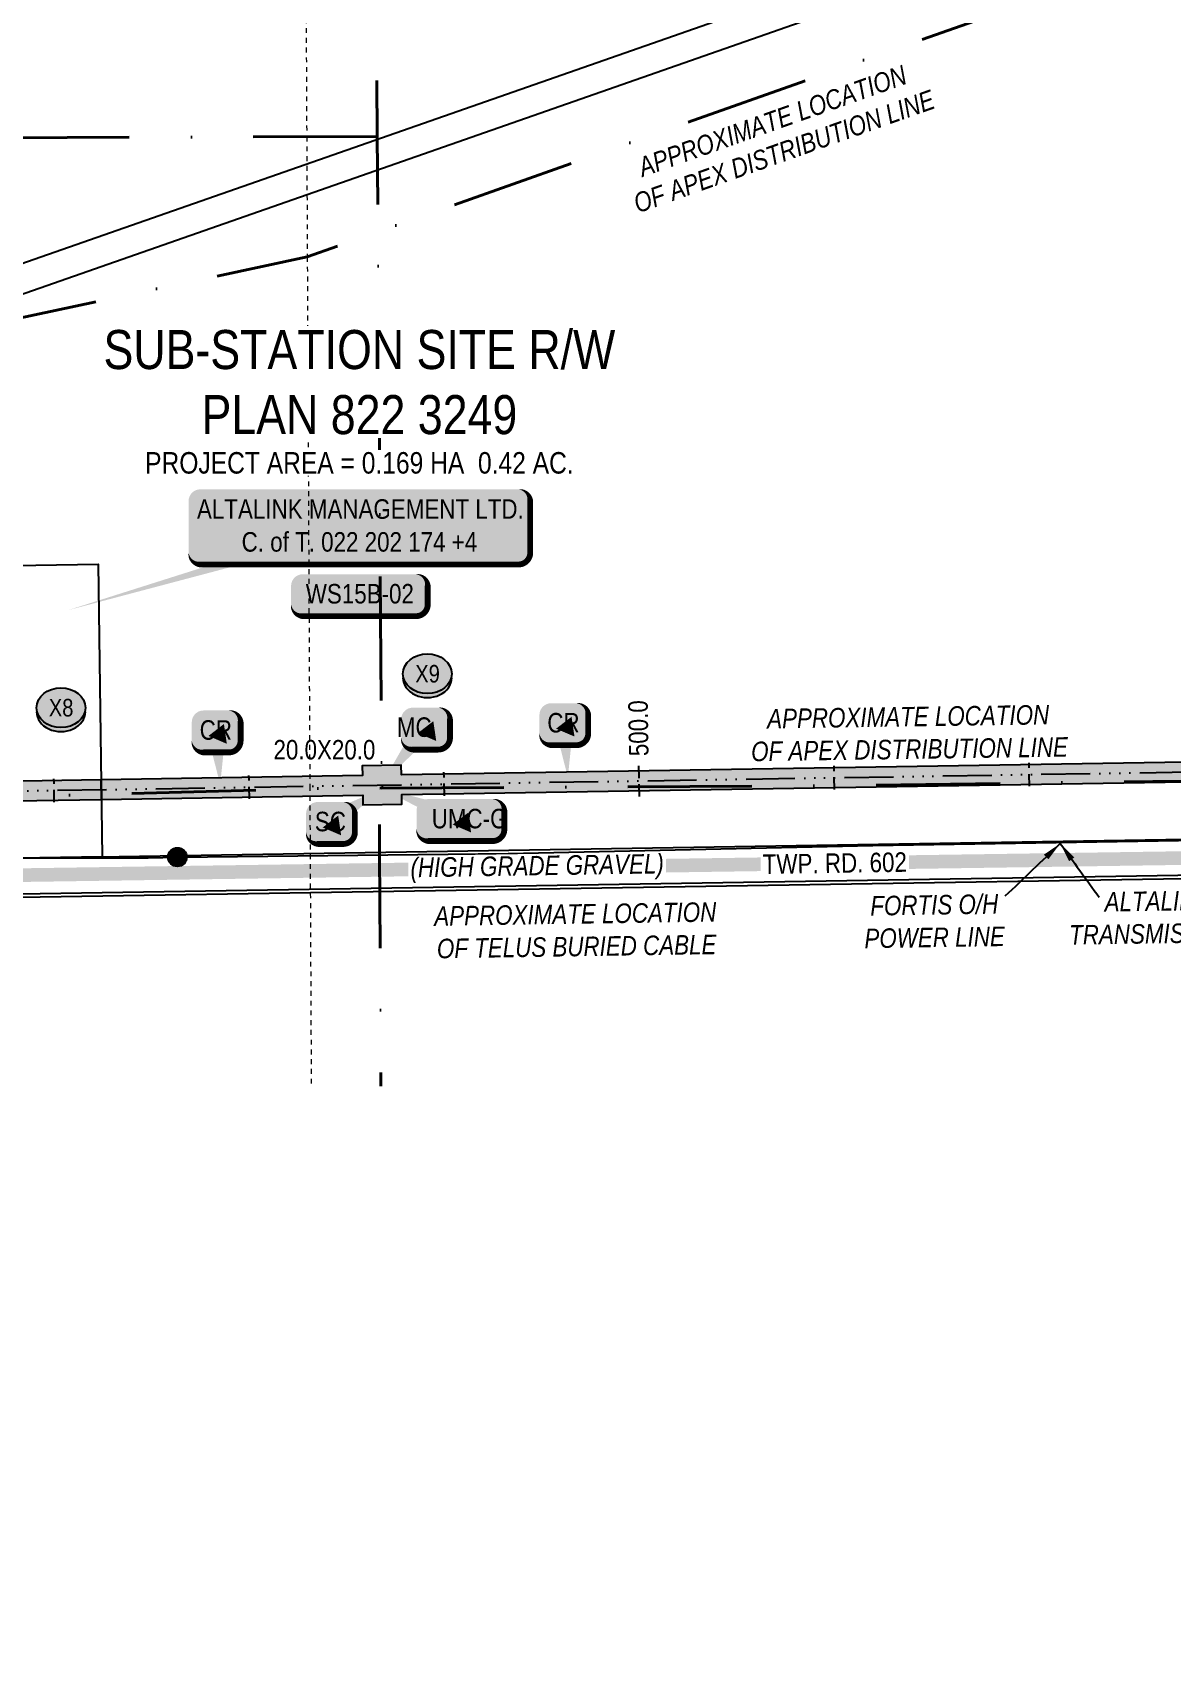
# Model space of a CAD drawing. Extents: x 72365 to 80261, y 6000112 to 6008999.
# Drawn here: x 73470 to 74053, y 6001463 to 6002304 of the extents above; entities that cross this region are included whole.
import ezdxf
from ezdxf.enums import TextEntityAlignment as Align

# ---------------------------------------------------------------- set-up
doc = ezdxf.new("R2010")
doc.units = 0
doc.header["$LTSCALE"] = 5
for name, pattern in [('COOP2', [10, 5, -1, 0, -1, 0, -1, 0, -1, 0, -1]), ('DASHDOT', [25.4, 12.7, -6.35, 0, -6.35]), ('foc-ABD', [1, 0.5, -0.5]), ('foc-TIELINE', [1.875, 1.25, -0.625])]:
    doc.linetypes.add(name, pattern=pattern)
for name, color, linetype in [('AS-OWNER', 7, 'Continuous'), ('AS-POWER', 104, 'foc-POWER'), ('AS-POWER-EXISTING-PP', 72, 'Continuous'), ('AS-POWER-T', 104, 'Continuous'), ('AS-ROADS', 254, 'Continuous'), ('AS-TELEPHONE', 224, 'foc-TEL'), ('AS-TELEPHONE-T', 224, 'Continuous'), ('C-RW', 13, 'Continuous'), ('C-SYMBOL', 7, 'Continuous'), ('F-RW', 190, 'Continuous'), ('L-AREAREQUIRED', 7, 'Continuous'), ('L-ROAD-T', 7, 'Continuous'), ('L-SEC', 7, 'Continuous'), ('P-APEX RECON PAY ITEMS', 240, 'Continuous'), ('P-APEX RECON-10m BUFFER', 51, 'COOP2'), ('P-APEX RECON-LINE LIST', 240, 'Continuous'), ('P-APEX RECON-URBAN', 30, 'COOP2'), ('P-APEX RECON-WORK AREA', 104, 'Continuous'), ('P-BUFFER-PURPLE', 187, 'foc-TIELINE'), ('P-BUFFER-PURPLE-T', 187, 'Continuous'), ('P-CROSSINGS', 250, 'Continuous')]:
    doc.layers.add(name, color=color, linetype=linetype)
for name, color, linetype, lineweight in [('AS-RECON EXISTING', 151, 'DASHDOT', 40), ('EXISTING PIPE ABD', 113, 'foc-ABD', 13), ('P-APEX RECON-TWS-T', 104, 'Continuous', 9), ('T-TEXT', 48, 'Continuous', 18)]:
    doc.layers.add(name, color=color, linetype=linetype, lineweight=lineweight)
doc.layers.add('AS-RECON EXISTING-T', color=7, linetype='Continuous', true_color=0x7abdff)
doc.styles.add('100L', font='ARIALN.TTF', dxfattribs={"height": 2})
doc.styles.add('175L', font='ARIALN.TTF', dxfattribs={"height": 20})
doc.styles.add('80', font='ARIALN.TTF', dxfattribs={"height": 10})
doc.styles.add('80CG', font='ARIALN.TTF', dxfattribs={"height": 10})
doc.styles.add('80L', font='ARIALN.TTF', dxfattribs={"height": 10})
doc.styles.add('80LS', font='ARIALNI.TTF', dxfattribs={"height": 10})
doc.styles.add('Crossing', font='ARIALN.TTF', dxfattribs={"height": 10})
doc.styles.add('foc-LtypeFont', font='ARIALN.TTF', dxfattribs={"height": 7.35})
doc.linetypes.add('foc-POWER', pattern='A,6,-1,["P",foc-LtypeFont,S=0.2,R=0,X=-0.625,Y=-0.75],-1.24,4', length=12.24)
doc.linetypes.add('foc-TEL', pattern='A,2,-1,["T",foc-LtypeFont,S=0.2,R=0,X=-0.425,Y=-0.75],-1.24,8', length=12.24)
doc.dimstyles.new('Compass 5 000', dxfattribs={"dimscale": 5, "dimtxt": 9, "dimasz": 2, "dimexe": 0.2, "dimexo": 0.0625, "dimgap": 0.5, "dimtad": 0, "dimtih": 1, "dimtoh": 1, "dimzin": 0, "dimdsep": 46, "dimtxsty": '80CG', "dimcen": 0.1, "dimse1": 1, "dimse2": 1, "dimclrd": 256, "dimclrt": 256, "dimaunit": 1, "dimadec": 4, "dimazin": 0, "dimtfac": 0.06, "dimtofl": 0, "dimtmove": 0, "dimatfit": 1, "dimfxl": 0.2, "dimtolj": 1, "dimtzin": 0, "dimlwd": -1, "dimarcsym": 0})

# ---------------------------------------------------------------- blocks, each defined once
blk = doc.blocks.new('*U1120')
at = {"true_color": 0xffffa8}
h = blk.add_hatch(color=51, dxfattribs=at)
edge = h.paths.add_edge_path()
edge.add_line((-6.5, -11.5), (6.5, -11.5))
edge.add_arc((6.5, -5.5), 6, 270, 360)
edge.add_line((12.5, -5.5), (12.5, 4))
edge.add_arc((6.5, 4), 6, 0, 90)
edge.add_line((6.5, 10), (-6.5, 10))
edge.add_arc((-6.5, 4), 6, 90, 180)
edge.add_line((-12.5, 4), (-12.5, -5.5))
edge.add_arc((-6.5, -5.5), 6, 180, 270)
at = {"color": 240, "flags": 128}
blk.add_lwpolyline([(-6.5, -11.5, 3, 3, 0), (6.5, -11.5, 3, 3, 0.414214), (12.5, -5.5, 3, 3, 0), (12.5, 4, 3, 0, 0.414214), (6.5, 10, 0, 0, 0), (-6.5, 10, 0, 0, 0.414214), (-12.5, 4, 0, 0, 0), (-12.5, -5.5, 0, 3, 0.414214)], format="xyseb", close=True, dxfattribs=at)
for points in [[(2.06, -27.98, 0, 10, 0), (0, 0, 5, 5, 0)], [(5.45, -7.08, 0, 10, 0), (0, 0, 5, 5, 0)]]:
    blk.add_lwpolyline(points, format="xyseb", dxfattribs=at)
at = {"color": 4, "style": '80'}
blk.add_attdef('OTHER_001', (-14.7, -5), '', height=10, dxfattribs=at)
blk = doc.blocks.new('*U1124')
at = {"true_color": 0xffffa8}
h = blk.add_hatch(color=51, dxfattribs=at)
edge = h.paths.add_edge_path()
edge.add_line((-6.5, -11.5), (6.5, -11.5))
edge.add_arc((6.5, -5.5), 6, 270, 360)
edge.add_line((12.5, -5.5), (12.5, 4))
edge.add_arc((6.5, 4), 6, 0, 90)
edge.add_line((6.5, 10), (-6.5, 10))
edge.add_arc((-6.5, 4), 6, 90, 180)
edge.add_line((-12.5, 4), (-12.5, -5.5))
edge.add_arc((-6.5, -5.5), 6, 180, 270)
at = {"color": 240, "flags": 128}
blk.add_lwpolyline([(-6.5, -11.5, 3, 3, 0), (6.5, -11.5, 3, 3, 0.414214), (12.5, -5.5, 3, 3, 0), (12.5, 4, 3, 0, 0.414214), (6.5, 10, 0, 0, 0), (-6.5, 10, 0, 0, 0.414214), (-12.5, 4, 0, 0, 0), (-12.5, -5.5, 0, 3, 0.414214)], format="xyseb", close=True, dxfattribs=at)
for points in [[(-22.78, -29.72, 0, 10, 0), (0, 0, 5, 5, 0)], [(5.45, -7.08, 0, 10, 0), (0, 0, 5, 5, 0)]]:
    blk.add_lwpolyline(points, format="xyseb", dxfattribs=at)
at = {"color": 4, "style": '80'}
blk.add_attdef('OTHER_001', (-14.7, -5), '', height=10, dxfattribs=at)
blk = doc.blocks.new('*U1125')
at = {"true_color": 0xffffa8}
h = blk.add_hatch(color=51, dxfattribs=at)
edge = h.paths.add_edge_path()
edge.add_line((-16.5, -11.5), (16.5, -11.5))
edge.add_arc((16.5, -5.5), 6, 270, 360)
edge.add_line((22.5, -5.5), (22.5, 4))
edge.add_arc((16.5, 4), 6, 0, 90)
edge.add_line((16.5, 10), (-16.5, 10))
edge.add_arc((-16.5, 4), 6, 90, 180)
edge.add_line((-22.5, 4), (-22.5, -5.5))
edge.add_arc((-16.5, -5.5), 6, 180, 270)
at = {"color": 240, "flags": 128}
for points in [[(-40.29, 15.55, 0, 10, 0), (0, 0, 5, 5, 0)], [(5.45, -7.08, 0, 10, 0), (0, 0, 5, 5, 0)]]:
    blk.add_lwpolyline(points, format="xyseb", dxfattribs=at)
blk.add_lwpolyline([(-16.5, -11.5, 3, 3, 0), (16.5, -11.5, 3, 3, 0.414214), (22.5, -5.5, 3, 3, 0), (22.5, 4, 3, 0, 0.414214), (16.5, 10, 0, 0, 0), (-16.5, 10, 0, 0, 0.414214), (-22.5, 4, 0, 0, 0), (-22.5, -5.5, 0, 3, 0.414214)], format="xyseb", close=True, dxfattribs=at)
at = {"color": 4, "style": '80'}
blk.add_attdef('OTHER_001', (-14.7, -5), '', height=10, dxfattribs=at)
blk = doc.blocks.new('*U1126')
at = {"true_color": 0xffffa8}
h = blk.add_hatch(color=51, dxfattribs=at)
edge = h.paths.add_edge_path()
edge.add_line((-6.5, -11.5), (6.5, -11.5))
edge.add_arc((6.5, -5.5), 6, 270, 360)
edge.add_line((12.5, -5.5), (12.5, 4))
edge.add_arc((6.5, 4), 6, 0, 90)
edge.add_line((6.5, 10), (-6.5, 10))
edge.add_arc((-6.5, 4), 6, 90, 180)
edge.add_line((-12.5, 4), (-12.5, -5.5))
edge.add_arc((-6.5, -5.5), 6, 180, 270)
at = {"color": 240, "flags": 128}
for points in [[(25.71, 16.53, 0, 10, 0), (0, 0, 5, 5, 0)], [(5.45, -7.08, 0, 10, 0), (0, 0, 5, 5, 0)]]:
    blk.add_lwpolyline(points, format="xyseb", dxfattribs=at)
blk.add_lwpolyline([(-6.5, -11.5, 3, 3, 0), (6.5, -11.5, 3, 3, 0.414214), (12.5, -5.5, 3, 3, 0), (12.5, 4, 3, 0, 0.414214), (6.5, 10, 0, 0, 0), (-6.5, 10, 0, 0, 0.414214), (-12.5, 4, 0, 0, 0), (-12.5, -5.5, 0, 3, 0.414214)], format="xyseb", close=True, dxfattribs=at)
at = {"color": 4, "style": '80'}
blk.add_attdef('OTHER_001', (-14.7, -5), '', height=10, dxfattribs=at)
blk = doc.blocks.new('POWERPOLE')
h = blk.add_hatch(color=255)
edge = h.paths.add_edge_path()
edge.add_arc((0, 0), 0.96, 0, 360)
at = {"linetype": 'Continuous'}
for p, q in [((0.68, -0.68), (-0.68, 0.68)), ((-0.68, -0.68), (0.68, 0.68))]:
    blk.add_line(p, q, dxfattribs=at)
blk.add_circle((0, 0), 0.96, dxfattribs=at)
blk = doc.blocks.new('xing2')
h = blk.add_hatch(color=50)
h.dxf.hatch_style = 1
edge = h.paths.add_edge_path()
edge.add_ellipse((0, 0), major_axis=(-12.5, 0), ratio=0.816297, start_angle=0, end_angle=360)
h = blk.add_hatch(color=250)
h.dxf.hatch_style = 1
edge = h.paths.add_edge_path()
edge.add_ellipse((0, -2.05), major_axis=(-12.5, 0), ratio=0.816297, start_angle=0, end_angle=180)
edge.add_line((12.5, -2.05), (12.5, 0))
edge.add_ellipse((0, 0), major_axis=(-12.5, 0), ratio=0.816297, start_angle=0, end_angle=180, ccw=False)
edge.add_line((-12.5, 0), (-12.5, -2.05))
at = {"color": 250}
blk.add_ellipse((0, 0), major_axis=(-12.5, 0), ratio=0.816297, dxfattribs=at)
blk.add_ellipse((0, -2.05), major_axis=(-12.5, 0), ratio=0.816297, start_param=0, end_param=3.141593, dxfattribs=at)
at = {"color": 250, "style": 'Crossing'}
blk.add_attdef('CROSSING', text='', height=9, dxfattribs=at).set_placement((0.09, 0.02), align=Align.MIDDLE_CENTER)
at = {"color": 250, "style": 'Crossing', "flags": 1}
for tag, p in [('OWNER', (0.09, -12.49)), ('DESCRIPTION', (0.09, -25.77)), ('LOCATION', (0.09, -39.3)), ('DWG_REF', (0.09, -52.84))]:
    blk.add_attdef(tag, text='', height=9, dxfattribs=at).set_placement(p, align=Align.MIDDLE_CENTER)
blk = doc.blocks.new('*U1486')
h = blk.add_hatch(color=59)
edge = h.paths.add_edge_path()
edge.add_line((-81.5, -20), (81.5, -20))
edge.add_arc((81.5, -14), 6, 270, 360)
edge.add_line((87.5, -14), (87.5, 12.5))
edge.add_arc((81.5, 12.5), 6, 0, 90)
edge.add_line((81.5, 18.5), (-81.5, 18.5))
edge.add_arc((-81.5, 12.5), 6, 90, 180)
edge.add_line((-87.5, 12.5), (-87.5, -14))
edge.add_arc((-81.5, -14), 6, 180, 270)
at = {"color": 1, "flags": 128}
blk.add_lwpolyline([(-81.5, -20, 3, 3, 0), (81.5, -20, 3, 3, 0.414214), (87.5, -14, 3, 3, 0), (87.5, 12.5, 3, 0, 0.414214), (81.5, 18.5, 0, 0, 0), (-81.5, 18.5, 0, 0, 0.414214), (-87.5, 12.5, 0, 0, 0), (-87.5, -14, 0, 3, 0.414214)], format="xyseb", close=True, dxfattribs=at)
blk.add_lwpolyline([(-149.36, -43.46, 0, 7.5, 0), (0, 0, 0, 0, 0)], format="xyseb", dxfattribs=at)
at = {"color": 1, "style": '80'}
blk.add_attdef('ENTER_TEXT_001', (-35.99, -5), '', height=10, dxfattribs=at)
blk = doc.blocks.new('*U408')
at = {"true_color": 0xffffa8}
h = blk.add_hatch(color=51, dxfattribs=at)
edge = h.paths.add_edge_path()
edge.add_line((-29, -11.5), (29, -11.5))
edge.add_arc((29, -5.5), 6, 270, 360)
edge.add_line((35, -5.5), (35, 4))
edge.add_arc((29, 4), 6, 0, 90)
edge.add_line((29, 10), (-29, 10))
edge.add_arc((-29, 4), 6, 90, 180)
edge.add_line((-35, 4), (-35, -5.5))
edge.add_arc((-29, -5.5), 6, 180, 270)
at = {"color": 240, "flags": 128}
blk.add_lwpolyline([(-29, -11.5, 3, 3, 0), (29, -11.5, 3, 3, 0.414214), (35, -5.5, 3, 3, 0), (35, 4, 3, 0, 0.414214), (29, 10, 0, 0, 0), (-29, 10, 0, 0, 0.414214), (-35, 4, 0, 0, 0), (-35, -5.5, 0, 3, 0.414214)], format="xyseb", close=True, dxfattribs=at)
for points in [[(-21.42, -2.12, 0, 10, 0), (0, 0, 5, 5, 0)], [(21, -3.69, 0, 10, 0), (0, 0, 5, 5, 0)]]:
    blk.add_lwpolyline(points, format="xyseb", dxfattribs=at)
at = {"color": 4, "style": '80'}
blk.add_attdef('OTHER_001', (-14.7, -5), '', height=10, dxfattribs=at)

msp = doc.modelspace()

# ---------------------------------------------------------------- hatches: boundary and pattern name
at = {"layer": 'P-APEX RECON-10m BUFFER'}
h = msp.add_hatch(color=256, dxfattribs=at)
h.dxf.hatch_style = 1
h.paths.add_polyline_path([(74165.75, 6001893.755), (74164.649, 6001893.099), (74154.305, 6001897.641), (74153.817, 6001915.344), (74154.893, 6001915.362), (74154.783, 6001922.143), (74165.328, 6001922.315), (74165.18, 6001932.305), (74154.62, 6001932.133), (74154.568, 6001935.342), (74134.587, 6001935.017), (74134.639, 6001931.808), (73659.081, 6001924.071), (73659, 6001929.066), (73639.019, 6001928.741), (73639.1, 6001923.746), (73394.521, 6001919.766), (73394.439, 6001924.762), (73374.459, 6001924.436), (73374.54, 6001919.441), (73355.934, 6001919.139), (73356.075, 6001909.148), (73374.702, 6001909.451), (73374.784, 6001904.456), (73394.764, 6001904.781), (73394.683, 6001909.776), (73639.263, 6001913.755), (73639.344, 6001908.76), (73659.325, 6001909.085), (73659.244, 6001914.081), (74134.802, 6001921.818), (74134.912, 6001915.036), (74148.822, 6001915.263), (74149.398, 6001894.339), (74153.225, 6001892.659), (74165.763, 6001892.861)])

# ---------------------------------------------------------------- linework, layer by layer
at = {"layer": 'AS-RECON EXISTING', "flags": 128}
for points in [[(73637.877, 6002788.16), (73637.978, 6002769), (73643.795, 6002688.011), (73645.141, 6002487.294), (73646.723, 6002251.372), (73647.08, 6002198.1), (73648.719, 6001953.599), (73648.769, 6001938.212), (73649.108, 6001922.458), (73647.775, 6001910.571), (73647.789, 6001883.836), (73648.589, 6001764.525)], [(72426.664, 6002141.273), (72527.359, 6002140.629), (73049.196, 6002132.145), (73201.404, 6002135.035), (73267.23, 6002134.48), (73306.487, 6002133.804), (73313.186, 6002132.286), (73319.526, 6002129.799), (73336.095, 6002132.339), (73357.043, 6002136.479), (73378.684, 6002140.257), (73610.859, 6002189.519), (73634.776, 6002198.018), (74139.016, 6002376.473), (74138.9, 6002404.884), (74138.867, 6002412.883), (74138.528, 6002495.539), (74137.827, 6002666.829), (74881.223, 6002677.435), (74917.664, 6002690.201), (74926.499, 6002681.218), (74932.106, 6002675.514), (74942.8, 6002664.642), (75014.398, 6002691.709), (75201.853, 6002694.578), (75209.852, 6002694.699), (75215, 6002694.777)], [(73646.723, 6002251.335), (73427.049, 6002250.526), (73395.633, 6002231.782), (73394.559, 6002255.84)]]:
    msp.add_lwpolyline(points, dxfattribs=at)
at = {"layer": 'AS-ROADS', "const_width": 7, "flags": 128}
msp.add_lwpolyline([(78361.593, 6001949.679), (77440.507, 6001937.551), (76616.357, 6001927.393), (75726.399, 6001909.333), (74682.957, 6001890.643), (73345.368, 6001870.983), (72430.766, 6001854.565)], dxfattribs=at)
at = {"layer": 'C-RW', "flags": 128}
msp.add_lwpolyline([(74963.47, 6002694.509), (74157.985, 6002412.807), (73385.937, 6002142.8), (73352.887, 6002135.327), (73352.671, 6002150.644), (73381.796, 6002157.229), (74157.748, 6002428.601), (74963.211, 6002710.298)], close=True, dxfattribs=at)
at = {"layer": 'EXISTING PIPE ABD', "flags": 128}
for points in [[(73609.439, 6002486.827), (73610.563, 6002251.201)], [(73610.563, 6002251.201), (73610.651, 6002232.869), (73610.689, 6002224.871), (73610.858, 6002189.519)], [(73610.858, 6002189.519), (73612.153, 6001918.391)], [(73612.153, 6001918.391), (73612.885, 6001763.957)]]:
    msp.add_lwpolyline(points, dxfattribs=at)
at = {"layer": 'F-RW', "flags": 128}
msp.add_lwpolyline([(73354.376, 6002029.705), (73503.676, 6002032.106), (73505.791, 6001882.198), (73356.488, 6001879.785)], close=True, dxfattribs=at)
at = {"layer": 'P-APEX RECON-URBAN', "flags": 128}
msp.add_lwpolyline([(73649.141, 6001918.819), (73649.039, 6001917.256), (73648.511, 6001916.757)], dxfattribs=at)
at = {"layer": 'P-APEX RECON-WORK AREA', "flags": 128}
msp.add_lwpolyline([(74134.639, 6001931.808), (73659.081, 6001924.071), (73659, 6001929.066), (73639.019, 6001928.741), (73639.1, 6001923.746), (73505.235, 6001921.568), (73505.376, 6001911.577), (73639.263, 6001913.755), (73639.344, 6001908.76), (73659.325, 6001909.085), (73659.244, 6001914.081), (74134.802, 6001921.818)], dxfattribs=at)
msp.add_lwpolyline([(73505.235, 6001921.568), (73394.521, 6001919.766), (73394.439, 6001924.762), (73374.459, 6001924.436), (73374.54, 6001919.441), (73355.934, 6001919.139), (73356.075, 6001909.148), (73374.702, 6001909.451), (73374.784, 6001904.456), (73394.764, 6001904.781), (73394.683, 6001909.776), (73505.376, 6001911.577)], close=True, dxfattribs=at)
at = {"layer": 'P-BUFFER-PURPLE'}
for p, q in [((73781.025, 6001913.064), (73780.764, 6001929.049)), ((73880.896, 6001916.688), (73880.701, 6001928.676)), ((73980.799, 6001918.313), (73980.604, 6001930.301)), ((73481.281, 6001910.186), (73481.086, 6001922.174)), ((73581.185, 6001911.811), (73580.99, 6001923.8)), ((73681.088, 6001913.437), (73680.893, 6001925.425))]:
    msp.add_line(p, q, dxfattribs=at)

# ---------------------------------------------------------------- block references
at = {"layer": 'AS-OWNER'}
ref = msp.add_blockref('*U1486', (73637.564, 6002051.947), dxfattribs=at)
ref.add_attrib('ENTER_TEXT_001', 'ALTALINK MANAGEMENT LTD.', (73554.355, 6002055.365), dxfattribs={"layer": '0', "color": 1, "height": 10, "style": '80'})
ref.add_attrib('ENTER_TEXT_002', 'C. of T. 022 202 174 +4', (73577.22, 6002038.521), dxfattribs={"layer": '0', "color": 1, "height": 10, "style": '80'})
at = {"layer": 'AS-POWER-EXISTING-PP', "xscale": 4.995841144999984, "yscale": 4.995841144999984, "zscale": 4.995841144999984}
msp.add_blockref('POWERPOLE', (73544.331, 6001881.981), dxfattribs=at)
at = {"layer": 'P-APEX RECON PAY ITEMS'}
ref = msp.add_blockref('*U1120', (73742.285, 6001950.846), dxfattribs=at)
ref.add_attrib('OTHER_001', 'CR', (73733.824, 6001945.843), dxfattribs={"layer": '0', "color": 4, "height": 10, "style": '80'})
ref = msp.add_blockref('*U1120', (73564.198, 6001947.123), dxfattribs=at)
ref.add_attrib('OTHER_001', 'CR', (73555.737, 6001942.119), dxfattribs={"layer": '0', "color": 4, "height": 10, "style": '80'})
ref = msp.add_blockref('*U1126', (73622.742, 6001900.217), dxfattribs=at)
ref.add_attrib('OTHER_001', 'SC', (73614.764, 6001895.214), dxfattribs={"layer": '0', "color": 4, "height": 10, "style": '80'})
at = {"layer": 'P-APEX RECON-LINE LIST'}
ref = msp.add_blockref('*U408', (73637.564, 6002016.951), dxfattribs=at)
ref.add_attrib('OTHER_001', 'WS15B-02', (73610.095, 6002011.948), dxfattribs={"layer": '0', "color": 4, "height": 10, "style": '80'})
at = {"layer": 'P-CROSSINGS'}
for p, values in [((73672.388, 6001975.94), {'CROSSING': 'X9'}), ((73484.669, 6001958.539), {'CROSSING': 'X8'})]:
    msp.add_blockref('xing2', p, dxfattribs=at).add_auto_attribs(values)

# ---------------------------------------------------------------- texts
at = {"layer": 'AS-RECON EXISTING-T', "char_height": 10, "attachment_point": 1, "style": '100L'}
for insert, rotation in [((73763.193, 6002234.122), 19.489329), ((73829.258, 6001957.625), 0.843511)]:
    msp.add_mtext_dynamic_manual_height_columns('\\pi17.113;{\\fArial Narrow|b0|i1|c0|p34;APPROXIMATE LOCATION\\P\\pi8.655;OF APEX DISTRIBUTION LINE}', width=179.08357, gutter_width=50, heights=[0], dxfattribs=dict(at, insert=insert, rotation=rotation))
at = {"layer": 'AS-TELEPHONE-T', "insert": (73675.783, 6001856.727), "char_height": 10, "attachment_point": 1, "rotation": 0.872958, "style": '100L'}
msp.add_mtext_dynamic_manual_height_columns('\\pi0.05;{\\fArial Narrow|b0|i1|c0|p34;APPROXIMATE LOCATION\\P\\pi1.1414;OF TELUS BURIED CABLE}', width=144.95675, gutter_width=50, heights=[0], dxfattribs=at)
at = {"layer": 'P-BUFFER-PURPLE-T', "style": '100L'}
msp.add_text('500.0', height=9.9917, rotation=90.932141, dxfattribs=at).set_placement((73780.456, 6001948.03), align=Align.MIDDLE_CENTER)

# ---------------------------------------------------------------- next in the draw order: texts
at = {"layer": 'C-SYMBOL', "color": 3, "insert": (73637.564, 6002152.087), "char_height": 20, "width": 262.2101, "attachment_point": 2, "style": '175L', "bg_fill": 3, "box_fill_scale": 1.1, "bg_fill_color": 256, "bg_fill_transparency": 0}
msp.add_mtext('SUB-STATION SITE R/W\\PPLAN 822 3249', dxfattribs=at)
at = {"layer": 'L-AREAREQUIRED', "color": 5, "insert": (73637.564, 6002089.524), "char_height": 11, "width": 219.5648, "attachment_point": 2, "style": '100L', "bg_fill": 3, "box_fill_scale": 1.1, "bg_fill_color": 256, "bg_fill_transparency": 0}
msp.add_mtext('PROJECT AREA = 0.169 HA  0.42 AC.', dxfattribs=at)
at = {"layer": 'L-ROAD-T', "insert": (73881.031, 6001883.887), "char_height": 10, "width": 73.99175, "attachment_point": 2, "rotation": 0.900501, "style": '80L', "bg_fill": 3, "box_fill_scale": 1.1, "bg_fill_color": 256, "bg_fill_transparency": 0}
msp.add_mtext('TWP. RD. 602', dxfattribs=at)

# ---------------------------------------------------------------- next in the draw order: linework, layer by layer
at = {"layer": 'AS-POWER', "flags": 128}
msp.add_lwpolyline([(73353.11, 6002005.063), (73365.997, 6002002.758), (73369.655, 6002002.658), (73369.642, 6002006.265), (73369.603, 6002021.003), (73429.254, 6002021.789), (73428.052, 6001957.015), (73429.341, 6001896.254), (73440.745, 6001881.311), (73470.999, 6001881.617), (73529.407, 6001881.619), (73544.331, 6001881.981), (73713.827, 6001883.778), (73900.593, 6001887.884), (74077.963, 6001890.823), (74258.684, 6001893.815), (74437.273, 6001896.774), (74621.957, 6001899.832), (74805.118, 6001902.864), (74997.262, 6001904.201), (75094.691, 6001907.228), (75157.325, 6001907.098), (76730.579, 6001937.765), (76896.029, 6001939.893), (77572.642, 6001948.512), (78361.451, 6001958.931)], dxfattribs=at)
at = {"layer": 'AS-RECON EXISTING', "flags": 128}
msp.add_lwpolyline([(73291.665, 6001928.069), (73289.633, 6001920.52), (73288.533, 6001915.287), (73288.616, 6001908.818), (73288.752, 6001907.186), (73289.662, 6001906.103), (73291.734, 6001906.002), (73318.254, 6001908.243), (73342.102, 6001909.034), (73366.021, 6001909.414), (73404.597, 6001911.326), (73611.001, 6001917.028), (73887.006, 6001918.664), (74085.217, 6001921.29), (74151.526, 6001923.098), (74171.168, 6001923.043), (74792.311, 6001928.483), (74851.994, 6001929.785), (74880.47, 6001930.804), (74921.006, 6001932.575), (74941.132, 6001932.161), (74941.026, 6001918.625), (74940.603, 6001891.104), (74940.884, 6001876.682), (74940.864, 6001876.695), (74941.666, 6001791.997), (74944.041, 6001667.194), (74945.85, 6001558.217), (74948.944, 6001431.349), (74950.64, 6001364.016), (74950.936, 6001297.619), (74954.83, 6001203.417), (74954.189, 6001189.279), (74953.376, 6001085.44), (74951.637, 6000952.491), (74956.499, 6000868.52), (74957.836, 6000798.77), (74955.67, 6000736.921), (74956.548, 6000723.03), (74958.732, 6000703.783), (74948.917, 6000676.738), (74940.677, 6000667.925), (74825.007, 6000665.781), (74831.764, 6000274.696), (74850.257, 6000176.054)], dxfattribs=at)
at = {"layer": 'AS-TELEPHONE', "flags": 128}
msp.add_lwpolyline([(73336.098, 6001861.043), (74904.552, 6001886.328), (74936.126, 6001887.221), (75117.625, 6001891.831), (75159.772, 6001892.833), (76761.381, 6001921.193), (76833.762, 6001922.311), (77695.436, 6001933.062), (77781.664, 6001934.523), (78361.7, 6001942.692)], dxfattribs=at)
at = {"layer": 'L-SEC', "flags": 128}
for points in [[(73356.488, 6001879.785), (74166.273, 6001892.87)], [(73356.768, 6001859.684), (74166.598, 6001872.769)]]:
    msp.add_lwpolyline(points, dxfattribs=at)
at = {"layer": 'P-APEX RECON-URBAN', "flags": 128}
msp.add_lwpolyline([(73291.665, 6001928.069), (73297.28, 6001913.188), (74917.818, 6001939.554), (74931.309, 6001218.732), (74935.411, 6000796.02), (74915.266, 6000776.355), (74916.323, 6000683.005), (74941.177, 6000682.24), (74950.981, 6000681.669), (74952.067, 6000682.47)], dxfattribs=at)

# ---------------------------------------------------------------- next in the draw order: texts
at = {"layer": 'AS-POWER-T', "char_height": 10, "attachment_point": 1, "rotation": 0.900501, "style": '100L', "bg_fill": 3, "box_fill_scale": 1.1, "bg_fill_color": 256, "bg_fill_transparency": 0}
for s, width, insert in [('\\pi3.6102;{\\fArial Narrow|b0|i1|c0|p34;FORTIS O/H\\P\\pi0.35645;POWER LINE}', 72.59558, (73895.576, 6001861.929)), ('\\pi19.256;{\\fArial Narrow|b0|i1|c0|p34;ALTALINK O/H\\P\\pi0.81129;TRANSMISSION LINE}', 116.54755, (73999.97, 6001863.733))]:
    msp.add_mtext_dynamic_manual_height_columns(s, width=width, gutter_width=50, heights=[0], dxfattribs=dict(at, insert=insert))
at = {"layer": 'P-APEX RECON-TWS-T', "insert": (73593.558, 6001942.004), "char_height": 9.9917, "attachment_point": 1, "style": '80L', "bg_fill": 3, "box_fill_scale": 1.1, "bg_fill_color": 256, "bg_fill_transparency": 0}
msp.add_mtext_dynamic_manual_height_columns('20.0X20.0', width=10.35424, gutter_width=50, heights=[0], dxfattribs=at)
at = {"layer": 'T-TEXT', "insert": (73728.539, 6001882.638), "char_height": 10, "width": 130.0263, "attachment_point": 2, "rotation": 0.900501, "style": '80LS', "bg_fill": 3, "box_fill_scale": 1.1, "bg_fill_color": 256, "bg_fill_transparency": 0}
msp.add_mtext('(HIGH GRADE GRAVEL)', dxfattribs=at)

# ---------------------------------------------------------------- next in the draw order: block references
at = {"layer": 'P-APEX RECON PAY ITEMS'}
for name, p, values in [('*U1124', (73671.465, 6001948.58), {'OTHER_001': 'MC'}), ('*U1125', (73689.319, 6001901.709), {'OTHER_001': 'UMC-G'})]:
    msp.add_blockref(name, p, dxfattribs=at).add_auto_attribs(values)

# ---------------------------------------------------------------- next in the draw order: leaders
at = {"layer": 'AS-POWER-T', "path_type": 1}
for points in [[(73996.577, 6001888.944), (73968.274, 6001861.902)], [(73996.577, 6001888.944), (74016.532, 6001861.402)]]:
    msp.add_leader(points, dimstyle='Compass 5 000', override={"dimgap": 0.5, "dimtad": 0}, dxfattribs=at)

doc.saveas('drawing.dxf')
